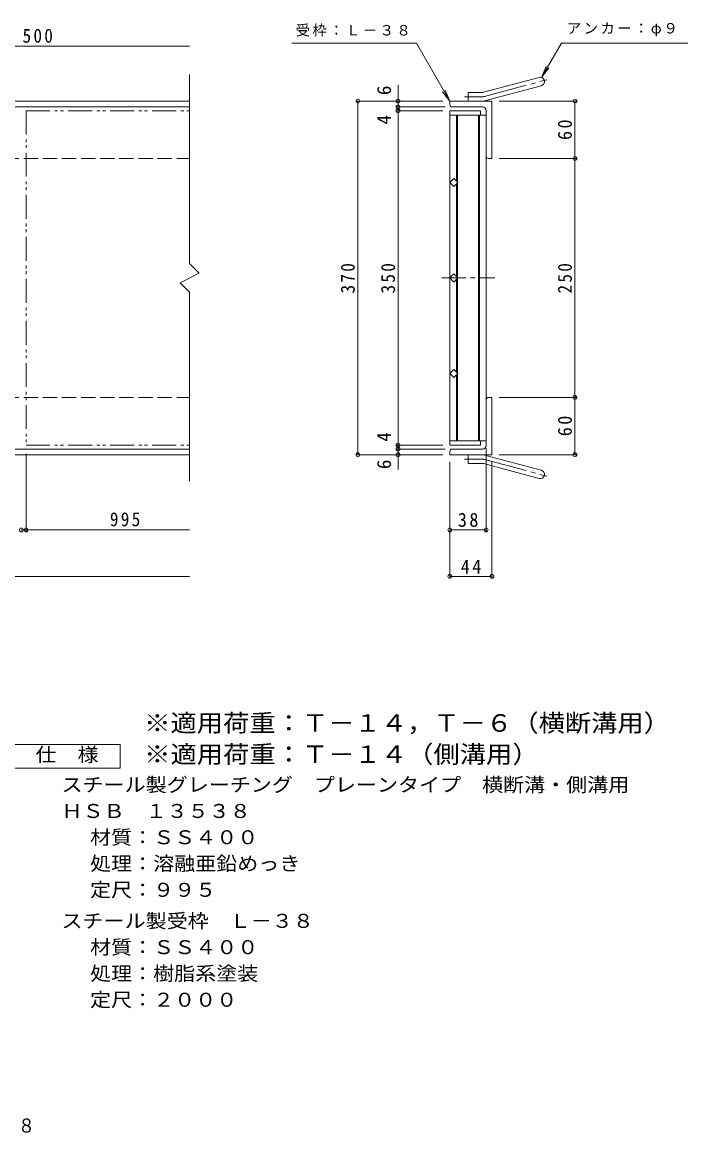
# Model space of a CAD drawing. Units: millimetres, scale not verified. Extents: x -869 to 879, y -687 to 603.
# Drawn here: x 183 to 879, y -687 to 475 of the extents above; entities that cross this region are included whole.
import ezdxf
from ezdxf.enums import TextEntityAlignment as Align

# ---------------------------------------------------------------- set-up
doc = ezdxf.new("R2010")
doc.units = ezdxf.units.MM
doc.header["$LTSCALE"] = 5
doc.header["$PDMODE"] = 32
doc.header["$PDSIZE"] = 4
for name, pattern in [('CHAIN1', [8, 5, -1, 1, -1]), ('CHAIN2', [12, 9, -1, 1, -1]), ('DASHED3', [4, 3, -1]), ('DOUBLE_CHAIN1', [8.8, 5, -1, 0.6, -0.6, 0.6, -1])]:
    doc.linetypes.add(name, pattern=pattern)
for name, color, linetype, lineweight in [('A-1_ピット', 2, 'Continuous', 9), ('A-2_蓋', 3, 'Continuous', 9), ('A-4_寸法', 7, 'Continuous', 9), ('F-4_F-4ﾚｲﾔ', 2, 'Continuous', 9)]:
    doc.layers.add(name, color=color, linetype=linetype, lineweight=lineweight)
doc.layers.add('F-5_F-5ﾚｲﾔ', color=3, linetype='Continuous')
doc.layers.add('F-F_F-Fﾚｲﾔ', color=2, linetype='Continuous')
doc.styles.add('ＭＳ ゴシック', font='')
doc.styles.get('ＭＳ ゴシック').set_extended_font_data('MS Gothic')

msp = doc.modelspace()

# ---------------------------------------------------------------- linework, layer by layer
at = {"layer": 'A-1_ピット'}
for p, q in [((665.185, 401.98), (723.376, 417.572)), ((667.514, 393.287), (725.705, 408.879)), ((649.04, 392.674), (649.04, 401.674)), ((662.855, 401.674), (649.04, 401.674)), ((-815.732, 392.674), (357.824, 392.674)), ((-815.732, 386.673), (357.824, 386.673)), ((630.04, 389.174), (630.04, 392.674)), ((674.04, 392.674), (630.04, 392.674)), ((664.04, 386.674), (632.54, 386.674)), ((674.04, 392.674), (674.04, 332.674)), ((668.04, 382.674), (668.04, 335.174)), ((670.54, 332.674), (674.04, 332.674)), ((670.54, 82.674), (674.04, 82.674)), ((674.04, 22.674), (674.04, 82.674)), ((668.04, 32.674), (668.04, 80.174)), ((-815.732, 28.673), (357.824, 28.673)), ((630.04, 26.174), (630.04, 22.674)), ((664.04, 28.674), (632.54, 28.674)), ((-815.732, 22.673), (357.824, 22.673)), ((674.04, 22.674), (630.04, 22.674)), ((649.04, 22.674), (649.04, 13.674)), ((662.855, 13.674), (649.04, 13.674)), ((665.185, 13.367), (723.376, -2.225)), ((667.514, 22.06), (725.705, 6.468))]:
    msp.add_line(p, q, dxfattribs=at)
at = {"layer": 'A-1_ピット', "linetype": 'CHAIN2'}
for p, q in [((666.349, 397.634), (731.516, 415.095)), ((662.855, 397.174), (645.235, 397.174)), ((662.855, 18.174), (645.235, 18.174)), ((666.349, 17.714), (731.516, 0.252))]:
    msp.add_line(p, q, dxfattribs=at)
at = {"layer": 'A-1_ピット', "linetype": 'DASHED3'}
for p, q in [((-815.732, 332.673), (357.824, 332.673)), ((-815.732, 82.673), (357.824, 82.673))]:
    msp.add_line(p, q, dxfattribs=at)
at = {"layer": 'A-1_ピット'}
for centre, radius, start, end in [((724.54, 413.226), 4.5, 285.00014, 104.99991), ((662.855, 410.674), 9, 270, 285.00002), ((632.54, 389.174), 2.5, 180, 270), ((662.855, 410.674), 18, 270, 285), ((664.04, 382.674), 4, 0, 90), ((670.54, 335.174), 2.5, 180, 270), ((670.54, 80.174), 2.5, 90, 180), ((632.54, 26.174), 2.5, 90, 180), ((664.04, 32.674), 4, 270, 0), ((662.855, 4.674), 18, 75, 90), ((662.855, 4.674), 9, 74.99998, 90), ((724.54, 2.122), 4.5, 255.00009, 74.99986)]:
    msp.add_arc(centre, radius, start, end, dxfattribs=at)
at = {"layer": 'A-1_ピット', "linetype": 'CHAIN2'}
for centre, start, end in [((662.855, 410.674), 270, 284.99995), ((662.855, 4.674), 75.00005, 90)]:
    msp.add_arc(centre, 13.5, start, end, dxfattribs=at)
at = {"layer": 'A-2_蓋'}
for p, q in [((357.824, 222.673), (357.824, 420.466)), ((630.04, 32.674), (630.04, 382.674)), ((630.04, 378.174), (668.04, 378.174)), ((637.04, 378.174), (637.04, 309.159)), ((638.04, 378.174), (638.04, 308.159)), ((660.04, 378.174), (660.04, 37.174)), ((661.04, 378.174), (661.04, 37.174)), ((668.04, 378.174), (668.04, 37.174)), ((637.04, 306.188), (637.04, 209.159)), ((638.04, 307.188), (638.04, 208.159)), ((637.04, 109.159), (637.04, 206.189)), ((638.04, 108.159), (638.04, 207.189)), ((357.824, -5.119), (357.824, 192.673)), ((637.04, 37.174), (637.04, 106.189)), ((638.04, 37.174), (638.04, 107.189)), ((630.04, 37.174), (668.04, 37.174))]:
    msp.add_line(p, q, dxfattribs=at)
at = {"layer": 'A-2_蓋', "linetype": 'DOUBLE_CHAIN1'}
for p, q in [((186.769, 382.674), (186.769, 32.674)), ((186.769, 382.674), (357.824, 382.674)), ((186.769, 32.674), (357.824, 32.674))]:
    msp.add_line(p, q, dxfattribs=at)
at = {"layer": 'A-2_蓋', "linetype": 'CHAIN1'}
msp.add_line((621.642, 207.674), (677.164, 207.674), dxfattribs=at)
at = {"layer": 'A-2_蓋'}
for points in [[(630.04, 382.674), (662.04, 382.674), (662.04, 378.174)], [(357.824, 192.673), (347.824, 202.673), (367.824, 212.673), (357.824, 222.673)], [(630.04, 32.674), (662.04, 32.674), (662.04, 37.174)]]:
    msp.add_lwpolyline(points, dxfattribs=at)
for points in [[(638.526, 307.673), (634.283, 303.431), (630.04, 307.673), (634.283, 311.916)], [(638.526, 207.673), (634.283, 203.431), (630.04, 207.673), (634.283, 211.916)], [(638.526, 107.674), (634.283, 111.917), (630.04, 107.674), (634.283, 103.431)]]:
    msp.add_lwpolyline(points, close=True, dxfattribs=at)
at = {"layer": 'A-4_寸法'}
for p, q in [((464.752, 453.274), (595.053, 453.274)), ((630.04, 392.674), (595.053, 453.274)), ((725.998, 417.483), (746.662, 453.274)), ((746.662, 453.274), (878.909, 453.274)), ((-65.731, 450.059), (357.824, 450.059)), ((725.998, 417.483), (730.782, 429.032)), ((725.998, 417.483), (733.608, 427.4)), ((575.884, 386.674), (575.884, 409.72)), ((630.04, 392.674), (622.431, 402.59)), ((630.04, 392.674), (625.257, 404.222)), ((622.54, 392.674), (532.275, 392.674)), ((533.775, 22.674), (533.775, 392.674)), ((625.04, 386.674), (574.384, 386.674)), ((575.884, 382.674), (575.884, 386.674)), ((681.54, 392.674), (762.343, 392.674)), ((760.843, 332.674), (760.843, 392.674)), ((622.54, 382.674), (574.384, 382.674)), ((575.884, 32.674), (575.884, 382.674)), ((681.54, 332.674), (762.343, 332.674)), ((760.843, 82.674), (760.843, 332.674)), ((681.54, 82.674), (762.343, 82.674)), ((760.843, 22.674), (760.843, 82.674)), ((186.769, 23.674), (186.769, -57.775)), ((622.54, 32.674), (574.384, 32.674)), ((625.04, 28.674), (574.384, 28.674)), ((575.884, 28.674), (575.884, 32.674)), ((575.884, 7.257), (575.884, 28.674)), ((668.04, 29.674), (668.04, -57.475)), ((622.54, 22.674), (532.275, 22.674)), ((630.04, 15.174), (630.04, -106.123)), ((674.04, 15.174), (674.04, -106.123)), ((681.54, 22.674), (762.343, 22.674)), ((181.769, -55.975), (186.769, -55.975)), ((186.769, -55.975), (357.824, -55.975)), ((630.04, -55.975), (668.04, -55.975)), ((630.04, -63.475), (630.04, -57.475)), ((-815.732, -104.623), (357.824, -104.623)), ((630.04, -104.623), (674.04, -104.623))]:
    msp.add_line(p, q, dxfattribs=at)
for p in [(533.775, 392.674), (575.884, 392.674), (575.884, 386.674), (575.884, 382.674), (760.843, 392.674), (760.843, 332.674), (760.843, 82.674), (533.775, 22.674), (575.884, 32.674), (575.884, 28.674), (575.884, 22.674), (760.843, 22.674), (181.769, -55.975), (186.769, -55.975), (630.04, -55.975), (668.04, -55.975), (630.04, -104.623), (674.04, -104.623)]:
    msp.add_point(p, dxfattribs=at)
at = {"layer": 'F-4_F-4ﾚｲﾔ'}
msp.add_lwpolyline([(172.793, -305.36), (172.793, -280.36), (285.293, -280.36), (285.293, -305.36)], close=True, dxfattribs=at)

# ---------------------------------------------------------------- texts
at = {"layer": 'A-4_寸法', "color": 2, "style": 'ＭＳ ゴシック'}
for s, p in [('6', (572.884, 398.958)), ('4', (572.884, 368.356)), ('4', (572.884, 36.323)), ('6', (572.884, 7.6))]:
    msp.add_text(s, height=14.66, rotation=90, dxfattribs=at).set_placement(p, align=Align.BOTTOM_LEFT)
at = {"layer": 'A-4_寸法', "color": 2, "char_height": 14.66, "attachment_point": 7, "style": 'ＭＳ ゴシック'}
for s, insert in [('\\T1.27;\\W0.9;500', (183.041, 453.659)), ('\\T1.27;\\W0.9;995', (274.422, -52.375)), ('\\T1.27;\\W0.95;38', (638.415, -52.975)), ('\\T1.27;\\W0.95;44', (641.415, -101.623))]:
    msp.add_mtext(s, dxfattribs=dict(at, insert=insert))
at = {"layer": 'A-4_寸法', "char_height": 11, "attachment_point": 7, "style": 'ＭＳ ゴシック'}
for s, insert in [('\\T1.17;受枠：Ｌ－３８', (468.787, 460.194)), ('\\T1.17;アンカー：φ９', (752.453, 460.497))]:
    msp.add_mtext(s, dxfattribs=dict(at, insert=insert))
at = {"layer": 'A-4_寸法', "color": 2, "char_height": 14.66, "attachment_point": 7, "rotation": 90, "style": 'ＭＳ ゴシック'}
for s, insert in [('\\T1.27;\\W0.95;60', (757.843, 352.049)), ('\\T1.27;\\W0.9;370', (530.775, 191.424)), ('\\T1.27;\\W0.9;350', (572.884, 191.424)), ('\\T1.27;\\W0.9;250', (757.843, 191.424)), ('\\T1.27;\\W0.95;60', (757.843, 42.049))]:
    msp.add_mtext(s, dxfattribs=dict(at, insert=insert))
at = {"layer": 'F-4_F-4ﾚｲﾔ', "style": 'ＭＳ ゴシック', "width": 1.1}
for s, p in [('仕\u3000様', (196.543, -302.861)), ('スチール製グレーチング\u3000プレーンタイプ\u3000横断溝・側溝用', (223.837, -334.32)), ('ＨＳＢ\u3000１３５３８', (223.837, -361.821)), ('材質：ＳＳ４００', (253.694, -389.32)), ('処理：溶融亜鉛めっき', (253.694, -416.821)), ('定尺：９９５', (253.694, -444.321)), ('スチール製受枠\u3000Ｌ－３８', (223.838, -476.821)), ('材質：ＳＳ４００', (253.694, -504.321)), ('処理：樹脂系塗装', (253.694, -531.821)), ('定尺：２０００', (253.694, -559.321))]:
    msp.add_text(s, height=14.66, dxfattribs=at).set_placement(p, align=Align.BOTTOM_LEFT)
at = {"layer": 'F-5_F-5ﾚｲﾔ', "style": 'ＭＳ ゴシック', "width": 1.1}
for s, p in [('※適用荷重：Ｔ－１４，Ｔ－６（横断溝用）', (310.293, -272.661)), ('※適用荷重：Ｔ－１４（側溝用）', (310.293, -305.36))]:
    msp.add_text(s, height=18.33, dxfattribs=at).set_placement(p, align=Align.BOTTOM_LEFT)
at = {"layer": 'F-F_F-Fﾚｲﾔ', "style": 'ＭＳ ゴシック', "width": 0.9}
msp.add_text('ＨＳＢ\u3000１３５３８＋Ｌ－３８', height=14.66, dxfattribs=at).set_placement((-55.791, -690.973), align=Align.BOTTOM_LEFT)

doc.saveas('drawing.dxf')
